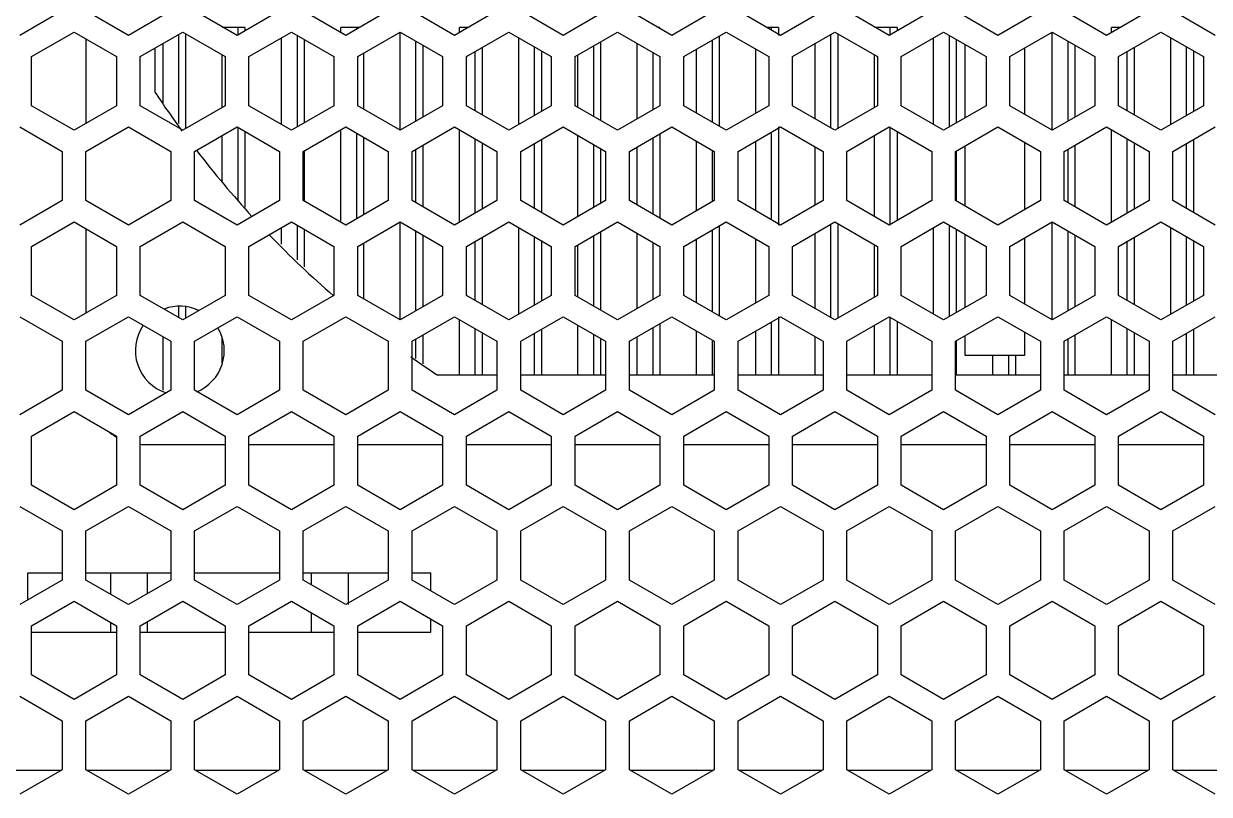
# Model space of a CAD drawing. Header units: millimetres. Extents: x 10297564 to 11610295, y -9287743 to -8409454.
# Drawn here: x 10532493 to 10533697, y -9096196 to -9095414 of the extents above; entities that cross this region are included whole.
import ezdxf

# ---------------------------------------------------------------- set-up
doc = ezdxf.new("R2010")
doc.units = ezdxf.units.MM
doc.header["$LTSCALE"] = 100
doc.layers.add('-0', color=7, linetype='Continuous')

# ---------------------------------------------------------------- blocks, each defined once
blk = doc.blocks.new('인버터 외형도')
at = {"layer": '-0', "linetype": 'Continuous'}
for p, q in [((122543.41, 39592.63), (122511.06, 39573.95)), ((122593.83, 39573.95), (122561.47, 39592.63)), ((122626.18, 39592.63), (122593.83, 39573.95)), ((122676.6, 39573.95), (122644.24, 39592.63)), ((122708.95, 39592.63), (122676.6, 39573.95)), ((122759.37, 39573.95), (122727.01, 39592.63)), ((122791.72, 39592.63), (122759.37, 39573.95)), ((122842.14, 39573.95), (122809.78, 39592.63)), ((122874.49, 39592.63), (122842.14, 39573.95)), ((122924.91, 39573.95), (122892.55, 39592.63)), ((122957.26, 39592.63), (122924.91, 39573.95)), ((123007.68, 39573.95), (122975.32, 39592.63)), ((123040.03, 39592.63), (123007.68, 39573.95)), ((123090.44, 39573.95), (123058.09, 39592.63)), ((123122.8, 39592.63), (123090.44, 39573.95)), ((123173.21, 39573.95), (123140.86, 39592.63)), ((123205.57, 39592.63), (123173.21, 39573.95)), ((123255.98, 39573.95), (123223.63, 39592.63)), ((123288.34, 39592.63), (123255.98, 39573.95)), ((123338.75, 39573.95), (123306.4, 39592.63)), ((123371.11, 39592.63), (123338.75, 39573.95)), ((123421.52, 39573.95), (123389.17, 39592.63)), ((122520.09, 39557.75), (122552.44, 39576.43)), ((122552.44, 39576.43), (122584.8, 39557.75)), ((122602.86, 39557.75), (122635.21, 39576.43)), ((122635.21, 39576.43), (122667.57, 39557.75)), ((122682.54, 39579.97), (122665.31, 39579.97)), ((122677.35, 39573.95), (122677.35, 39579.97)), ((122682.54, 39579.97), (122682.54, 39577.38)), ((122685.63, 39557.75), (122717.98, 39576.43)), ((122717.98, 39576.43), (122750.34, 39557.75)), ((122769.79, 39579.97), (122755.6, 39579.97)), ((122755.6, 39576.12), (122755.6, 39579.97)), ((122767.64, 39578.72), (122767.64, 39579.97)), ((122768.4, 39557.75), (122800.75, 39576.43)), ((122800.75, 39501.71), (122800.75, 39576.43)), ((122800.75, 39576.43), (122833.11, 39557.75)), ((122852.56, 39579.97), (122845.89, 39579.97)), ((122845.89, 39576.12), (122845.89, 39579.97)), ((122851.17, 39557.75), (122883.52, 39576.43)), ((122883.52, 39576.43), (122915.88, 39557.75)), ((122933.94, 39557.75), (122966.29, 39576.43)), ((122966.29, 39576.43), (122998.65, 39557.75)), ((122998.57, 39579.97), (122997.25, 39579.97)), ((123016.7, 39557.75), (123049.06, 39576.43)), ((123049.06, 39576.43), (123081.42, 39557.75)), ((123088.86, 39579.97), (123080.02, 39579.97)), ((123083.67, 39577.86), (123083.67, 39579.97)), ((123088.86, 39579.97), (123088.86, 39573.95)), ((123099.47, 39557.75), (123131.83, 39576.43)), ((123131.83, 39576.43), (123164.18, 39557.75)), ((123179.16, 39579.97), (123161.92, 39579.97)), ((123173.96, 39573.95), (123173.96, 39579.97)), ((123179.16, 39579.97), (123179.16, 39577.38)), ((123182.24, 39557.75), (123214.6, 39576.43)), ((123214.6, 39576.43), (123246.95, 39557.75)), ((123265.01, 39557.75), (123297.37, 39576.43)), ((123297.36, 39501.71), (123297.36, 39576.43)), ((123297.37, 39576.43), (123329.72, 39557.75)), ((123349.18, 39579.97), (123342.51, 39579.97)), ((123342.51, 39576.12), (123342.51, 39579.97)), ((123347.78, 39557.75), (123380.14, 39576.43)), ((123380.14, 39576.43), (123412.49, 39557.75)), ((122561.47, 39571.22), (122561.47, 39506.92)), ((122620.16, 39522.56), (122620.16, 39567.74)), ((122632.2, 39506.79), (122632.2, 39574.69)), ((122637.39, 39575.17), (122637.39, 39502.97)), ((122710.45, 39506.06), (122710.45, 39572.09)), ((122722.49, 39504.32), (122722.49, 39573.83)), ((122727.69, 39570.83), (122727.69, 39507.31)), ((122812.79, 39508.66), (122812.79, 39569.48)), ((122891.04, 39506.05), (122891.04, 39572.09)), ((122953.42, 39569), (122953.42, 39509.14)), ((122981.33, 39510.4), (122981.33, 39567.75)), ((123038.52, 39507.79), (123038.52, 39570.35)), ((123043.72, 39573.35), (123043.72, 39504.79)), ((123116.78, 39510.4), (123116.78, 39567.74)), ((123128.82, 39503.45), (123128.82, 39574.69)), ((123134.01, 39575.17), (123134.01, 39502.97)), ((123207.07, 39506.06), (123207.07, 39572.09)), ((123219.11, 39504.32), (123219.11, 39573.83)), ((123224.31, 39570.83), (123224.31, 39507.31)), ((123231.15, 39511.27), (123231.15, 39566.87)), ((123309.4, 39508.66), (123309.4, 39569.48)), ((123387.66, 39506.05), (123387.66, 39572.09)), ((122520.09, 39520.39), (122520.09, 39557.75)), ((122584.8, 39557.75), (122584.8, 39520.39)), ((122602.86, 39520.39), (122602.86, 39557.75)), ((122614.14, 39530.43), (122614.14, 39564.27)), ((122665.31, 39519.08), (122665.31, 39559.06)), ((122667.57, 39557.75), (122667.57, 39520.39)), ((122685.63, 39520.39), (122685.63, 39557.75)), ((122750.34, 39557.75), (122750.34, 39520.39)), ((122768.4, 39520.39), (122768.4, 39557.75)), ((122772.84, 39560.31), (122772.84, 39517.83)), ((122817.98, 39566.48), (122817.98, 39511.66)), ((122833.11, 39557.75), (122833.11, 39520.39)), ((122851.17, 39520.39), (122851.17, 39557.75)), ((122857.93, 39516.48), (122857.93, 39561.66)), ((122863.13, 39564.66), (122863.13, 39513.48)), ((122903.08, 39513), (122903.08, 39565.14)), ((122908.28, 39562.14), (122908.28, 39516)), ((122915.88, 39557.75), (122915.88, 39520.39)), ((122933.94, 39520.39), (122933.94, 39557.75)), ((122936.19, 39519.09), (122936.19, 39559.05)), ((122948.23, 39512.14), (122948.23, 39566)), ((122993.38, 39517.35), (122993.38, 39560.79)), ((122998.65, 39557.75), (122998.65, 39520.39)), ((123016.7, 39520.39), (123016.7, 39557.75)), ((123026.48, 39514.75), (123026.48, 39563.4)), ((123071.63, 39514.74), (123071.63, 39563.4)), ((123081.42, 39557.75), (123081.42, 39520.39)), ((123099.47, 39520.39), (123099.47, 39557.75)), ((123161.92, 39519.08), (123161.92, 39559.06)), ((123164.18, 39557.75), (123164.18, 39520.39)), ((123182.24, 39520.39), (123182.24, 39557.75)), ((123246.95, 39557.75), (123246.95, 39520.39)), ((123265.01, 39520.39), (123265.01, 39557.75)), ((123276.3, 39564.27), (123276.3, 39513.87)), ((123314.6, 39566.48), (123314.6, 39511.66)), ((123329.72, 39557.75), (123329.72, 39520.39)), ((123347.78, 39520.39), (123347.78, 39557.75)), ((123354.55, 39516.48), (123354.55, 39561.66)), ((123359.75, 39564.66), (123359.75, 39513.48)), ((123399.7, 39513), (123399.7, 39565.14)), ((123404.89, 39562.14), (123404.89, 39516)), ((123412.49, 39557.75), (123412.49, 39520.39)), ((122552.44, 39501.71), (122520.09, 39520.39)), ((122584.8, 39520.39), (122552.44, 39501.71)), ((122635.21, 39501.71), (122602.86, 39520.39)), ((122667.57, 39520.39), (122635.21, 39501.71)), ((122717.98, 39501.71), (122685.63, 39520.39)), ((122750.34, 39520.39), (122717.98, 39501.71)), ((122800.75, 39501.71), (122768.4, 39520.39)), ((122833.11, 39520.39), (122800.75, 39501.71)), ((122883.52, 39501.71), (122851.17, 39520.39)), ((122915.88, 39520.39), (122883.52, 39501.71)), ((122966.29, 39501.71), (122933.94, 39520.39)), ((122998.65, 39520.39), (122966.29, 39501.71)), ((123049.06, 39501.71), (123016.7, 39520.39)), ((123081.42, 39520.39), (123049.06, 39501.71)), ((123131.83, 39501.71), (123099.47, 39520.39)), ((123164.18, 39520.39), (123131.83, 39501.71)), ((123214.6, 39501.71), (123182.24, 39520.39)), ((123246.95, 39520.39), (123214.6, 39501.71)), ((123297.37, 39501.71), (123265.01, 39520.39)), ((123329.72, 39520.39), (123297.37, 39501.71)), ((123380.14, 39501.71), (123347.78, 39520.39)), ((123412.49, 39520.39), (123380.14, 39501.71)), ((122511.06, 39504.2), (122543.41, 39485.52)), ((122561.47, 39485.52), (122593.83, 39504.2)), ((122593.83, 39504.2), (122626.18, 39485.52)), ((122644.24, 39485.52), (122676.6, 39504.2)), ((122676.6, 39504.2), (122708.95, 39485.52)), ((122677.35, 39448.06), (122677.35, 39504.2)), ((122727.01, 39485.52), (122759.37, 39504.2)), ((122759.37, 39504.2), (122791.72, 39485.52)), ((122809.78, 39485.52), (122842.14, 39504.2)), ((122842.14, 39504.2), (122874.49, 39485.52)), ((122892.55, 39485.52), (122924.91, 39504.2)), ((122924.91, 39504.2), (122957.26, 39485.52)), ((122975.32, 39485.52), (123007.68, 39504.2)), ((123007.68, 39504.2), (123040.03, 39485.52)), ((123058.09, 39485.52), (123090.44, 39504.2)), ((123088.86, 39504.2), (123088.86, 39429.48)), ((123090.44, 39504.2), (123122.8, 39485.52)), ((123140.86, 39485.52), (123173.21, 39504.2)), ((123173.21, 39504.2), (123205.57, 39485.52)), ((123173.96, 39429.48), (123173.96, 39504.2)), ((123223.63, 39485.52), (123255.98, 39504.2)), ((123255.98, 39504.2), (123288.34, 39485.52)), ((123306.4, 39485.52), (123338.75, 39504.2)), ((123338.75, 39504.2), (123371.11, 39485.52)), ((123389.17, 39485.52), (123421.52, 39504.2)), ((122665.31, 39462.39), (122665.31, 39497.68)), ((122682.54, 39500.76), (122682.54, 39442.87)), ((122755.6, 39431.65), (122755.6, 39502.02)), ((122767.64, 39434.25), (122767.64, 39499.42)), ((122772.84, 39496.42), (122772.84, 39437.25)), ((122845.89, 39431.64), (122845.89, 39502.03)), ((122857.93, 39438.6), (122857.93, 39495.08)), ((122908.28, 39494.6), (122908.28, 39439.08)), ((122936.19, 39435.99), (122936.19, 39497.68)), ((122993.38, 39437.73), (122993.38, 39495.94)), ((122998.57, 39498.94), (122998.57, 39434.73)), ((123083.67, 39433.39), (123083.67, 39500.28)), ((123161.92, 39435.99), (123161.92, 39497.68)), ((123179.16, 39500.76), (123179.16, 39432.91)), ((123342.51, 39431.64), (123342.51, 39502.03)), ((123354.55, 39438.6), (123354.55, 39495.08)), ((123404.89, 39494.6), (123404.89, 39439.08)), ((122543.41, 39485.52), (122543.41, 39448.16)), ((122561.47, 39448.16), (122561.47, 39485.52)), ((122626.18, 39485.52), (122626.18, 39448.16)), ((122644.24, 39448.16), (122644.24, 39485.52)), ((122708.95, 39485.52), (122708.95, 39448.16)), ((122727.01, 39448.16), (122727.01, 39485.52)), ((122727.69, 39485.52), (122727.69, 39448.16)), ((122791.72, 39485.52), (122791.72, 39448.16)), ((122809.78, 39448.16), (122809.78, 39485.52)), ((122812.79, 39446.42), (122812.79, 39487.25)), ((122817.98, 39490.25), (122817.98, 39443.42)), ((122863.13, 39492.08), (122863.13, 39441.6)), ((122874.49, 39485.52), (122874.49, 39448.16)), ((122892.55, 39448.16), (122892.55, 39485.52)), ((122903.08, 39442.08), (122903.08, 39491.6)), ((122948.23, 39442.94), (122948.23, 39490.73)), ((122953.42, 39487.73), (122953.42, 39445.94)), ((122957.26, 39485.52), (122957.26, 39448.16)), ((122975.32, 39448.16), (122975.32, 39485.52)), ((122981.33, 39444.68), (122981.33, 39488.99)), ((123026.48, 39440.33), (123026.48, 39493.34)), ((123038.52, 39448.16), (123038.52, 39485.52)), ((123040.03, 39485.52), (123040.03, 39448.16)), ((123058.09, 39448.16), (123058.09, 39485.52)), ((123071.63, 39440.34), (123071.63, 39493.33)), ((123116.78, 39444.68), (123116.78, 39488.99)), ((123122.8, 39485.52), (123122.8, 39448.16)), ((123140.86, 39448.16), (123140.86, 39485.52)), ((123205.57, 39485.52), (123205.57, 39448.16)), ((123223.63, 39448.16), (123223.63, 39485.52)), ((123224.31, 39485.52), (123224.31, 39448.16)), ((123231.15, 39443.81), (123231.15, 39489.86)), ((123276.3, 39492.47), (123276.3, 39441.2)), ((123288.34, 39485.52), (123288.34, 39448.16)), ((123306.4, 39448.16), (123306.4, 39485.52)), ((123309.4, 39446.42), (123309.4, 39487.25)), ((123314.6, 39490.25), (123314.6, 39443.42)), ((123359.75, 39492.08), (123359.75, 39441.6)), ((123371.11, 39485.52), (123371.11, 39448.16)), ((123389.17, 39448.16), (123389.17, 39485.52)), ((123399.7, 39442.08), (123399.7, 39491.6)), ((122543.41, 39448.16), (122511.06, 39429.48)), ((122593.83, 39429.48), (122561.47, 39448.16)), ((122626.18, 39448.16), (122593.83, 39429.48)), ((122676.6, 39429.48), (122644.24, 39448.16)), ((122708.95, 39448.16), (122676.6, 39429.48)), ((122759.37, 39429.48), (122727.01, 39448.16)), ((122791.72, 39448.16), (122759.37, 39429.48)), ((122842.14, 39429.48), (122809.78, 39448.16)), ((122874.49, 39448.16), (122842.14, 39429.48)), ((122924.91, 39429.48), (122892.55, 39448.16)), ((122957.26, 39448.16), (122924.91, 39429.48)), ((123007.68, 39429.48), (122975.32, 39448.16)), ((123040.03, 39448.16), (123007.68, 39429.48)), ((123090.44, 39429.48), (123058.09, 39448.16)), ((123122.8, 39448.16), (123090.44, 39429.48)), ((123173.21, 39429.48), (123140.86, 39448.16)), ((123205.57, 39448.16), (123173.21, 39429.48)), ((123255.98, 39429.48), (123223.63, 39448.16)), ((123288.34, 39448.16), (123255.98, 39429.48)), ((123338.75, 39429.48), (123306.4, 39448.16)), ((123371.11, 39448.16), (123338.75, 39429.48)), ((123421.52, 39429.48), (123389.17, 39448.16)), ((122520.09, 39413.28), (122552.44, 39431.96)), ((122552.44, 39431.96), (122584.8, 39413.28)), ((122602.86, 39413.28), (122635.21, 39431.96)), ((122635.21, 39431.96), (122667.57, 39413.28)), ((122685.63, 39413.28), (122717.98, 39431.96)), ((122717.98, 39431.96), (122750.34, 39413.28)), ((122768.4, 39413.28), (122800.75, 39431.96)), ((122800.75, 39357.24), (122800.75, 39431.96)), ((122800.75, 39431.96), (122833.11, 39413.28)), ((122851.17, 39413.28), (122883.52, 39431.96)), ((122883.52, 39431.96), (122915.88, 39413.28)), ((122933.94, 39413.28), (122966.29, 39431.96)), ((122966.29, 39431.96), (122998.65, 39413.28)), ((123016.7, 39413.28), (123049.06, 39431.96)), ((123049.06, 39431.96), (123081.42, 39413.28)), ((123099.47, 39413.28), (123131.83, 39431.96)), ((123131.83, 39431.96), (123164.18, 39413.28)), ((123182.24, 39413.28), (123214.6, 39431.96)), ((123214.6, 39431.96), (123246.95, 39413.28)), ((123265.01, 39413.28), (123297.37, 39431.96)), ((123297.36, 39357.24), (123297.36, 39431.96)), ((123297.37, 39431.96), (123329.72, 39413.28)), ((123347.78, 39413.28), (123380.14, 39431.96)), ((123380.14, 39431.96), (123412.49, 39413.28)), ((122561.47, 39426.75), (122561.47, 39362.45)), ((122710.45, 39414.96), (122710.45, 39427.61)), ((122722.49, 39402.92), (122722.49, 39429.36)), ((122727.69, 39426.36), (122727.69, 39397.72)), ((122812.79, 39364.19), (122812.79, 39425.01)), ((122891.04, 39361.58), (122891.04, 39427.62)), ((122953.42, 39424.53), (122953.42, 39364.67)), ((122981.33, 39365.93), (122981.33, 39423.28)), ((123038.52, 39363.32), (123038.52, 39425.88)), ((123043.72, 39428.88), (123043.72, 39360.32)), ((123116.78, 39365.93), (123116.78, 39423.27)), ((123128.82, 39358.98), (123128.82, 39430.22)), ((123134.01, 39430.7), (123134.01, 39358.5)), ((123207.07, 39361.59), (123207.07, 39427.61)), ((123219.11, 39359.84), (123219.11, 39429.36)), ((123224.31, 39426.36), (123224.31, 39362.84)), ((123231.15, 39366.8), (123231.15, 39422.4)), ((123309.4, 39364.19), (123309.4, 39425.01)), ((123387.66, 39361.58), (123387.66, 39427.62)), ((122520.09, 39375.92), (122520.09, 39413.28)), ((122584.8, 39413.28), (122584.8, 39375.92)), ((122602.86, 39375.92), (122602.86, 39413.28)), ((122667.57, 39413.28), (122667.57, 39375.92)), ((122685.63, 39375.92), (122685.63, 39413.28)), ((122750.34, 39413.28), (122750.34, 39375.92)), ((122768.4, 39375.92), (122768.4, 39413.28)), ((122772.84, 39415.84), (122772.84, 39373.36)), ((122817.98, 39422.01), (122817.98, 39367.19)), ((122833.11, 39413.28), (122833.11, 39375.92)), ((122851.17, 39375.92), (122851.17, 39413.28)), ((122857.93, 39372.01), (122857.93, 39417.19)), ((122863.13, 39420.19), (122863.13, 39369.01)), ((122903.08, 39368.53), (122903.08, 39420.67)), ((122908.28, 39417.67), (122908.28, 39371.53)), ((122915.88, 39413.28), (122915.88, 39375.92)), ((122933.94, 39375.92), (122933.94, 39413.28)), ((122936.19, 39374.62), (122936.19, 39414.58)), ((122948.23, 39367.67), (122948.23, 39421.53)), ((122993.38, 39372.88), (122993.38, 39416.32)), ((122998.65, 39413.28), (122998.65, 39375.92)), ((123016.7, 39375.92), (123016.7, 39413.28)), ((123026.48, 39370.28), (123026.48, 39418.93)), ((123071.63, 39370.27), (123071.63, 39418.93)), ((123081.42, 39413.28), (123081.42, 39375.92)), ((123099.47, 39375.92), (123099.47, 39413.28)), ((123161.92, 39374.61), (123161.92, 39414.59)), ((123164.18, 39413.28), (123164.18, 39375.92)), ((123182.24, 39375.92), (123182.24, 39413.28)), ((123246.95, 39413.28), (123246.95, 39375.92)), ((123265.01, 39375.92), (123265.01, 39413.28)), ((123276.3, 39419.8), (123276.3, 39369.4)), ((123314.6, 39422.01), (123314.6, 39367.19)), ((123329.72, 39413.28), (123329.72, 39375.92)), ((123347.78, 39375.92), (123347.78, 39413.28)), ((123354.55, 39372.01), (123354.55, 39417.19)), ((123359.75, 39420.19), (123359.75, 39369.01)), ((123399.7, 39368.53), (123399.7, 39420.67)), ((123404.89, 39417.67), (123404.89, 39371.53)), ((123412.49, 39413.28), (123412.49, 39375.92)), ((122552.44, 39357.24), (122520.09, 39375.92)), ((122584.8, 39375.92), (122552.44, 39357.24)), ((122635.21, 39357.24), (122602.86, 39375.92)), ((122667.57, 39375.92), (122635.21, 39357.24)), ((122717.98, 39357.24), (122685.63, 39375.92)), ((122750.34, 39375.92), (122717.98, 39357.24)), ((122800.75, 39357.24), (122768.4, 39375.92)), ((122833.11, 39375.92), (122800.75, 39357.24)), ((122883.52, 39357.24), (122851.17, 39375.92)), ((122915.88, 39375.92), (122883.52, 39357.24)), ((122966.29, 39357.24), (122933.94, 39375.92)), ((122998.65, 39375.92), (122966.29, 39357.24)), ((123049.06, 39357.24), (123016.7, 39375.92)), ((123081.42, 39375.92), (123049.06, 39357.24)), ((123131.83, 39357.24), (123099.47, 39375.92)), ((123164.18, 39375.92), (123131.83, 39357.24)), ((123214.6, 39357.24), (123182.24, 39375.92)), ((123246.95, 39375.92), (123214.6, 39357.24)), ((123297.37, 39357.24), (123265.01, 39375.92)), ((123329.72, 39375.92), (123297.37, 39357.24)), ((123380.14, 39357.24), (123347.78, 39375.92)), ((123412.49, 39375.92), (123380.14, 39357.24)), ((122511.06, 39359.73), (122543.41, 39341.05)), ((122561.47, 39341.05), (122593.83, 39359.73)), ((122593.83, 39359.73), (122626.18, 39341.05)), ((122632.2, 39358.98), (122632.2, 39367.77)), ((122637.39, 39367.77), (122637.39, 39358.5)), ((122644.24, 39341.05), (122676.6, 39359.73)), ((122676.6, 39359.73), (122708.95, 39341.05)), ((122727.01, 39341.05), (122759.37, 39359.73)), ((122759.37, 39359.73), (122791.72, 39341.05)), ((122809.78, 39341.05), (122842.14, 39359.73)), ((122842.14, 39359.73), (122874.49, 39341.05)), ((122892.55, 39341.05), (122924.91, 39359.73)), ((122924.91, 39359.73), (122957.26, 39341.05)), ((122975.32, 39341.05), (123007.68, 39359.73)), ((123007.68, 39359.73), (123040.03, 39341.05)), ((123058.09, 39341.05), (123090.44, 39359.73)), ((123088.86, 39359.73), (123088.86, 39315.1)), ((123090.44, 39359.73), (123122.8, 39341.05)), ((123140.86, 39341.05), (123173.21, 39359.73)), ((123173.21, 39359.73), (123205.57, 39341.05)), ((123173.96, 39315.1), (123173.96, 39359.73)), ((123223.63, 39341.05), (123255.98, 39359.73)), ((123255.98, 39359.73), (123288.34, 39341.05)), ((123306.4, 39341.05), (123338.75, 39359.73)), ((123338.75, 39359.73), (123371.11, 39341.05)), ((123389.17, 39341.05), (123421.52, 39359.73)), ((122845.89, 39315.1), (122845.89, 39357.56)), ((122857.93, 39315.1), (122857.93, 39350.61)), ((122908.28, 39350.13), (122908.28, 39315.1)), ((122936.19, 39315.1), (122936.19, 39353.21)), ((122993.38, 39315.1), (122993.38, 39351.47)), ((122998.57, 39354.47), (122998.57, 39315.1)), ((123083.67, 39315.1), (123083.67, 39355.81)), ((123161.92, 39315.1), (123161.92, 39353.21)), ((123179.16, 39356.29), (123179.16, 39315.1)), ((123342.51, 39315.1), (123342.51, 39357.56)), ((123354.55, 39315.1), (123354.55, 39350.61)), ((123404.89, 39350.13), (123404.89, 39315.1)), ((122543.41, 39341.05), (122543.41, 39303.69)), ((122561.47, 39303.69), (122561.47, 39341.05)), ((122620.16, 39303.69), (122620.16, 39344.52)), ((122626.18, 39341.05), (122626.18, 39303.69)), ((122644.24, 39303.69), (122644.24, 39341.05)), ((122665.31, 39324.38), (122665.31, 39343.45)), ((122708.95, 39341.05), (122708.95, 39303.69)), ((122727.01, 39303.69), (122727.01, 39341.05)), ((122791.72, 39341.05), (122791.72, 39303.69)), ((122809.78, 39303.69), (122809.78, 39341.05)), ((122812.79, 39327.85), (122812.79, 39342.78)), ((122817.98, 39345.78), (122817.98, 39323.88)), ((122863.13, 39347.61), (122863.13, 39315.1)), ((122874.49, 39341.05), (122874.49, 39303.69)), ((122892.55, 39303.69), (122892.55, 39341.05)), ((122903.08, 39315.1), (122903.08, 39347.13)), ((122948.23, 39315.1), (122948.23, 39346.26)), ((122953.42, 39343.26), (122953.42, 39315.1)), ((122957.26, 39341.05), (122957.26, 39303.69)), ((122975.32, 39303.69), (122975.32, 39341.05)), ((122981.33, 39315.1), (122981.33, 39344.52)), ((123026.48, 39315.1), (123026.48, 39348.87)), ((123038.52, 39315.1), (123038.52, 39341.05)), ((123040.03, 39341.05), (123040.03, 39303.69)), ((123058.09, 39303.69), (123058.09, 39341.05)), ((123071.63, 39315.1), (123071.63, 39348.86)), ((123116.78, 39315.1), (123116.78, 39344.52)), ((123122.8, 39341.05), (123122.8, 39303.69)), ((123140.86, 39303.69), (123140.86, 39341.05)), ((123205.57, 39341.05), (123205.57, 39303.69)), ((123223.63, 39303.69), (123223.63, 39341.05)), ((123224.31, 39341.05), (123224.31, 39315.1)), ((123231.15, 39330.15), (123231.15, 39345.39)), ((123276.3, 39348), (123276.3, 39330.15)), ((123288.34, 39341.05), (123288.34, 39303.69)), ((123306.4, 39303.69), (123306.4, 39341.05)), ((123309.4, 39315.1), (123309.4, 39342.78)), ((123314.6, 39345.78), (123314.6, 39315.1)), ((123359.75, 39347.61), (123359.75, 39315.1)), ((123371.11, 39341.05), (123371.11, 39303.69)), ((123389.17, 39303.69), (123389.17, 39341.05)), ((123399.7, 39315.1), (123399.7, 39347.13)), ((123276.3, 39330.15), (123231.15, 39330.15)), ((123252.22, 39315.1), (123252.22, 39330.15)), ((123264.26, 39315.1), (123264.26, 39330.15)), ((123269.45, 39330.15), (123269.45, 39315.1)), ((122874.49, 39315.1), (122829.48, 39315.1)), ((122957.26, 39315.1), (122892.55, 39315.1)), ((123040.03, 39315.1), (122975.32, 39315.1)), ((123122.8, 39315.1), (123058.09, 39315.1)), ((123205.57, 39315.1), (123140.86, 39315.1)), ((123288.34, 39315.1), (123223.63, 39315.1)), ((123371.11, 39315.1), (123306.4, 39315.1)), ((123453.88, 39315.1), (123389.17, 39315.1)), ((122543.41, 39303.69), (122511.06, 39285.01)), ((122593.83, 39285.01), (122561.47, 39303.69)), ((122626.18, 39303.69), (122593.83, 39285.01)), ((122676.6, 39285.01), (122644.24, 39303.69)), ((122708.95, 39303.69), (122676.6, 39285.01)), ((122759.37, 39285.01), (122727.01, 39303.69)), ((122791.72, 39303.69), (122759.37, 39285.01)), ((122842.14, 39285.01), (122809.78, 39303.69)), ((122874.49, 39303.69), (122842.14, 39285.01)), ((122924.91, 39285.01), (122892.55, 39303.69)), ((122957.26, 39303.69), (122924.91, 39285.01)), ((123007.68, 39285.01), (122975.32, 39303.69)), ((123040.03, 39303.69), (123007.68, 39285.01)), ((123090.44, 39285.01), (123058.09, 39303.69)), ((123122.8, 39303.69), (123090.44, 39285.01)), ((123173.21, 39285.01), (123140.86, 39303.69)), ((123205.57, 39303.69), (123173.21, 39285.01)), ((123255.98, 39285.01), (123223.63, 39303.69)), ((123288.34, 39303.69), (123255.98, 39285.01)), ((123338.75, 39285.01), (123306.4, 39303.69)), ((123371.11, 39303.69), (123338.75, 39285.01)), ((123421.52, 39285.01), (123389.17, 39303.69)), ((122520.09, 39268.81), (122552.44, 39287.49)), ((122552.44, 39287.49), (122584.8, 39268.81)), ((122602.86, 39268.81), (122635.21, 39287.49)), ((122635.21, 39287.49), (122667.57, 39268.81)), ((122685.63, 39268.81), (122717.98, 39287.49)), ((122717.98, 39287.49), (122750.34, 39268.81)), ((122768.4, 39268.81), (122800.75, 39287.49)), ((122800.75, 39287.49), (122833.11, 39268.81)), ((122851.17, 39268.81), (122883.52, 39287.49)), ((122883.52, 39287.49), (122915.88, 39268.81)), ((122933.94, 39268.81), (122966.29, 39287.49)), ((122966.29, 39287.49), (122998.65, 39268.81)), ((123016.7, 39268.81), (123049.06, 39287.49)), ((123049.06, 39287.49), (123081.42, 39268.81)), ((123099.47, 39268.81), (123131.83, 39287.49)), ((123131.83, 39287.49), (123164.18, 39268.81)), ((123182.24, 39268.81), (123214.6, 39287.49)), ((123214.6, 39287.49), (123246.95, 39268.81)), ((123265.01, 39268.81), (123297.37, 39287.49)), ((123297.37, 39287.49), (123329.72, 39268.81)), ((123347.78, 39268.81), (123380.14, 39287.49)), ((123380.14, 39287.49), (123412.49, 39268.81)), ((122520.09, 39231.45), (122520.09, 39268.81)), ((122584.8, 39268.81), (122584.8, 39231.45)), ((122602.86, 39231.45), (122602.86, 39268.81)), ((122667.57, 39268.81), (122667.57, 39231.45)), ((122685.63, 39231.45), (122685.63, 39268.81)), ((122750.34, 39268.81), (122750.34, 39231.45)), ((122768.4, 39231.45), (122768.4, 39268.81)), ((122833.11, 39268.81), (122833.11, 39231.45)), ((122851.17, 39231.45), (122851.17, 39268.81)), ((122915.88, 39268.81), (122915.88, 39231.45)), ((122933.94, 39231.45), (122933.94, 39268.81)), ((122998.65, 39268.81), (122998.65, 39231.45)), ((123016.7, 39231.45), (123016.7, 39268.81)), ((123081.42, 39268.81), (123081.42, 39231.45)), ((123099.47, 39231.45), (123099.47, 39268.81)), ((123164.18, 39268.81), (123164.18, 39231.45)), ((123182.24, 39231.45), (123182.24, 39268.81)), ((123246.95, 39268.81), (123246.95, 39231.45)), ((123265.01, 39231.45), (123265.01, 39268.81)), ((123329.72, 39268.81), (123329.72, 39231.45)), ((123347.78, 39231.45), (123347.78, 39268.81)), ((123412.49, 39268.81), (123412.49, 39231.45)), ((122606.62, 39262.43), (122667.57, 39262.43)), ((122685.63, 39262.43), (122750.34, 39262.43)), ((122768.4, 39262.43), (122833.11, 39262.43)), ((122851.17, 39262.43), (122915.88, 39262.43)), ((122933.94, 39262.43), (122998.65, 39262.43)), ((123016.7, 39262.43), (123081.42, 39262.43)), ((123099.47, 39262.43), (123164.18, 39262.43)), ((123182.24, 39262.43), (123246.95, 39262.43)), ((123265.01, 39262.43), (123329.72, 39262.43)), ((123347.78, 39262.43), (123412.49, 39262.43)), ((122552.44, 39212.77), (122520.09, 39231.45)), ((122584.8, 39231.45), (122552.44, 39212.77)), ((122635.21, 39212.77), (122602.86, 39231.45)), ((122667.57, 39231.45), (122635.21, 39212.77)), ((122717.98, 39212.77), (122685.63, 39231.45)), ((122750.34, 39231.45), (122717.98, 39212.77)), ((122800.75, 39212.77), (122768.4, 39231.45)), ((122833.11, 39231.45), (122800.75, 39212.77)), ((122883.52, 39212.77), (122851.17, 39231.45)), ((122915.88, 39231.45), (122883.52, 39212.77)), ((122966.29, 39212.77), (122933.94, 39231.45)), ((122998.65, 39231.45), (122966.29, 39212.77)), ((123049.06, 39212.77), (123016.7, 39231.45)), ((123081.42, 39231.45), (123049.06, 39212.77)), ((123131.83, 39212.77), (123099.47, 39231.45)), ((123164.18, 39231.45), (123131.83, 39212.77)), ((123214.6, 39212.77), (123182.24, 39231.45)), ((123246.95, 39231.45), (123214.6, 39212.77)), ((123297.37, 39212.77), (123265.01, 39231.45)), ((123329.72, 39231.45), (123297.37, 39212.77)), ((123380.14, 39212.77), (123347.78, 39231.45)), ((123412.49, 39231.45), (123380.14, 39212.77)), ((122511.06, 39215.26), (122543.41, 39196.58)), ((122561.47, 39196.58), (122593.83, 39215.26)), ((122593.83, 39215.26), (122626.18, 39196.58)), ((122644.24, 39196.58), (122676.6, 39215.26)), ((122676.6, 39215.26), (122708.95, 39196.58)), ((122727.01, 39196.58), (122759.37, 39215.26)), ((122759.37, 39215.26), (122791.72, 39196.58)), ((122809.78, 39196.58), (122842.14, 39215.26)), ((122842.14, 39215.26), (122874.49, 39196.58)), ((122892.55, 39196.58), (122924.91, 39215.26)), ((122924.91, 39215.26), (122957.26, 39196.58)), ((122975.32, 39196.58), (123007.68, 39215.26)), ((123007.68, 39215.26), (123040.03, 39196.58)), ((123058.09, 39196.58), (123090.44, 39215.26)), ((123090.44, 39215.26), (123122.8, 39196.58)), ((123140.86, 39196.58), (123173.21, 39215.26)), ((123173.21, 39215.26), (123205.57, 39196.58)), ((123223.63, 39196.58), (123255.98, 39215.26)), ((123255.98, 39215.26), (123288.34, 39196.58)), ((123306.4, 39196.58), (123338.75, 39215.26)), ((123338.75, 39215.26), (123371.11, 39196.58)), ((123389.17, 39196.58), (123421.52, 39215.26)), ((122543.41, 39196.58), (122543.41, 39159.22)), ((122561.47, 39159.22), (122561.47, 39196.58)), ((122626.18, 39196.58), (122626.18, 39159.22)), ((122644.24, 39159.22), (122644.24, 39196.58)), ((122708.95, 39196.58), (122708.95, 39159.22)), ((122727.01, 39159.22), (122727.01, 39196.58)), ((122791.72, 39196.58), (122791.72, 39159.22)), ((122809.78, 39159.22), (122809.78, 39196.58)), ((122874.49, 39196.58), (122874.49, 39159.22)), ((122892.55, 39159.22), (122892.55, 39196.58)), ((122957.26, 39196.58), (122957.26, 39159.22)), ((122975.32, 39159.22), (122975.32, 39196.58)), ((123040.03, 39196.58), (123040.03, 39159.22)), ((123058.09, 39159.22), (123058.09, 39196.58)), ((123122.8, 39196.58), (123122.8, 39159.22)), ((123140.86, 39159.22), (123140.86, 39196.58)), ((123205.57, 39196.58), (123205.57, 39159.22)), ((123223.63, 39159.22), (123223.63, 39196.58)), ((123288.34, 39196.58), (123288.34, 39159.22)), ((123306.4, 39159.22), (123306.4, 39196.58)), ((123371.11, 39196.58), (123371.11, 39159.22)), ((123389.17, 39159.22), (123389.17, 39196.58)), ((122517.09, 39164.61), (122543.41, 39164.61)), ((122517.09, 39144.02), (122517.09, 39164.61)), ((122561.47, 39164.61), (122626.18, 39164.61)), ((122580.05, 39164.61), (122580.05, 39148.49)), ((122608.07, 39164.61), (122608.07, 39148.76)), ((122644.24, 39164.61), (122708.95, 39164.61)), ((122727.01, 39164.61), (122791.72, 39164.61)), ((122733.09, 39164.61), (122733.09, 39155.71)), ((122761.1, 39164.61), (122761.1, 39140.53)), ((122809.78, 39164.61), (122824.06, 39164.61)), ((122824.06, 39150.97), (122824.06, 39164.61)), ((122543.41, 39159.22), (122511.06, 39140.53)), ((122593.83, 39140.53), (122561.47, 39159.22)), ((122626.18, 39159.22), (122593.83, 39140.53)), ((122676.6, 39140.53), (122644.24, 39159.22)), ((122708.95, 39159.22), (122676.6, 39140.53)), ((122759.37, 39140.53), (122727.01, 39159.22)), ((122791.72, 39159.22), (122759.37, 39140.53)), ((122842.14, 39140.53), (122809.78, 39159.22)), ((122874.49, 39159.22), (122842.14, 39140.53)), ((122924.91, 39140.53), (122892.55, 39159.22)), ((122957.26, 39159.22), (122924.91, 39140.53)), ((123007.68, 39140.53), (122975.32, 39159.22)), ((123040.03, 39159.22), (123007.68, 39140.53)), ((123090.44, 39140.53), (123058.09, 39159.22)), ((123122.8, 39159.22), (123090.44, 39140.53)), ((123173.21, 39140.53), (123140.86, 39159.22)), ((123205.57, 39159.22), (123173.21, 39140.53)), ((123255.98, 39140.53), (123223.63, 39159.22)), ((123288.34, 39159.22), (123255.98, 39140.53)), ((123338.75, 39140.53), (123306.4, 39159.22)), ((123371.11, 39159.22), (123338.75, 39140.53)), ((123421.52, 39140.53), (123389.17, 39159.22)), ((122520.09, 39124.34), (122552.44, 39143.02)), ((122552.44, 39143.02), (122584.8, 39124.34)), ((122602.86, 39124.34), (122635.21, 39143.02)), ((122635.21, 39143.02), (122667.57, 39124.34)), ((122685.63, 39124.34), (122717.98, 39143.02)), ((122717.98, 39143.02), (122750.34, 39124.34)), ((122768.4, 39124.34), (122800.75, 39143.02)), ((122800.75, 39143.02), (122833.11, 39124.34)), ((122851.17, 39124.34), (122883.52, 39143.02)), ((122883.52, 39143.02), (122915.88, 39124.34)), ((122933.94, 39124.34), (122966.29, 39143.02)), ((122966.29, 39143.02), (122998.65, 39124.34)), ((123016.7, 39124.34), (123049.06, 39143.02)), ((123049.06, 39143.02), (123081.42, 39124.34)), ((123099.47, 39124.34), (123131.83, 39143.02)), ((123131.83, 39143.02), (123164.18, 39124.34)), ((123182.24, 39124.34), (123214.6, 39143.02)), ((123214.6, 39143.02), (123246.95, 39124.34)), ((123265.01, 39124.34), (123297.37, 39143.02)), ((123297.37, 39143.02), (123329.72, 39124.34)), ((123347.78, 39124.34), (123380.14, 39143.02)), ((123380.14, 39143.02), (123412.49, 39124.34)), ((122733.09, 39134.3), (122733.09, 39119.47)), ((122520.09, 39086.98), (122520.09, 39124.34)), ((122580.05, 39127.08), (122580.05, 39119.47)), ((122584.8, 39124.34), (122584.8, 39086.98)), ((122602.86, 39086.98), (122602.86, 39124.34)), ((122608.07, 39127.35), (122608.07, 39119.47)), ((122667.57, 39124.34), (122667.57, 39086.98)), ((122685.63, 39086.98), (122685.63, 39124.34)), ((122750.34, 39124.34), (122750.34, 39086.98)), ((122768.4, 39086.98), (122768.4, 39124.34)), ((122824.06, 39119.47), (122824.06, 39129.56)), ((122833.11, 39124.34), (122833.11, 39086.98)), ((122851.17, 39086.98), (122851.17, 39124.34)), ((122915.88, 39124.34), (122915.88, 39086.98)), ((122933.94, 39086.98), (122933.94, 39124.34)), ((122998.65, 39124.34), (122998.65, 39086.98)), ((123016.7, 39086.98), (123016.7, 39124.34)), ((123081.42, 39124.34), (123081.42, 39086.98)), ((123099.47, 39086.98), (123099.47, 39124.34)), ((123164.18, 39124.34), (123164.18, 39086.98)), ((123182.24, 39086.98), (123182.24, 39124.34)), ((123246.95, 39124.34), (123246.95, 39086.98)), ((123265.01, 39086.98), (123265.01, 39124.34)), ((123329.72, 39124.34), (123329.72, 39086.98)), ((123347.78, 39086.98), (123347.78, 39124.34)), ((123412.49, 39124.34), (123412.49, 39086.98)), ((122520.09, 39119.47), (122584.8, 39119.47)), ((122602.86, 39119.47), (122667.57, 39119.47)), ((122685.63, 39119.47), (122750.34, 39119.47)), ((122768.4, 39119.47), (122824.06, 39119.47)), ((122552.44, 39068.3), (122520.09, 39086.98)), ((122584.8, 39086.98), (122552.44, 39068.3)), ((122635.21, 39068.3), (122602.86, 39086.98)), ((122667.57, 39086.98), (122635.21, 39068.3)), ((122717.98, 39068.3), (122685.63, 39086.98)), ((122750.34, 39086.98), (122717.98, 39068.3)), ((122800.75, 39068.3), (122768.4, 39086.98)), ((122833.11, 39086.98), (122800.75, 39068.3)), ((122883.52, 39068.3), (122851.17, 39086.98)), ((122915.88, 39086.98), (122883.52, 39068.3)), ((122966.29, 39068.3), (122933.94, 39086.98)), ((122998.65, 39086.98), (122966.29, 39068.3)), ((123049.06, 39068.3), (123016.7, 39086.98)), ((123081.42, 39086.98), (123049.06, 39068.3)), ((123131.83, 39068.3), (123099.47, 39086.98)), ((123164.18, 39086.98), (123131.83, 39068.3)), ((123214.6, 39068.3), (123182.24, 39086.98)), ((123246.95, 39086.98), (123214.6, 39068.3)), ((123297.37, 39068.3), (123265.01, 39086.98)), ((123329.72, 39086.98), (123297.37, 39068.3)), ((123380.14, 39068.3), (123347.78, 39086.98)), ((123412.49, 39086.98), (123380.14, 39068.3)), ((122511.06, 39070.79), (122543.41, 39052.11)), ((122561.47, 39052.11), (122593.83, 39070.79)), ((122593.83, 39070.79), (122626.18, 39052.11)), ((122644.24, 39052.11), (122676.6, 39070.79)), ((122676.6, 39070.79), (122708.95, 39052.11)), ((122727.01, 39052.11), (122759.37, 39070.79)), ((122759.37, 39070.79), (122791.72, 39052.11)), ((122809.78, 39052.11), (122842.14, 39070.79)), ((122842.14, 39070.79), (122874.49, 39052.11)), ((122892.55, 39052.11), (122924.91, 39070.79)), ((122924.91, 39070.79), (122957.26, 39052.11)), ((122975.32, 39052.11), (123007.68, 39070.79)), ((123007.68, 39070.79), (123040.03, 39052.11)), ((123058.09, 39052.11), (123090.44, 39070.79)), ((123090.44, 39070.79), (123122.8, 39052.11)), ((123140.86, 39052.11), (123173.21, 39070.79)), ((123173.21, 39070.79), (123205.57, 39052.11)), ((123223.63, 39052.11), (123255.98, 39070.79)), ((123255.98, 39070.79), (123288.34, 39052.11)), ((123306.4, 39052.11), (123338.75, 39070.79)), ((123338.75, 39070.79), (123371.11, 39052.11)), ((123389.17, 39052.11), (123421.52, 39070.79)), ((122543.41, 39052.11), (122543.41, 39014.74)), ((122561.47, 39014.74), (122561.47, 39052.11)), ((122626.18, 39052.11), (122626.18, 39014.74)), ((122644.24, 39014.74), (122644.24, 39052.11)), ((122708.95, 39052.11), (122708.95, 39014.74)), ((122727.01, 39014.74), (122727.01, 39052.11)), ((122791.72, 39052.11), (122791.72, 39014.74)), ((122809.78, 39014.74), (122809.78, 39052.11)), ((122874.49, 39052.11), (122874.49, 39014.74)), ((122892.55, 39014.74), (122892.55, 39052.11)), ((122957.26, 39052.11), (122957.26, 39014.74)), ((122975.32, 39014.74), (122975.32, 39052.11)), ((123040.03, 39052.11), (123040.03, 39014.74)), ((123058.09, 39014.74), (123058.09, 39052.11)), ((123122.8, 39052.11), (123122.8, 39014.74)), ((123140.86, 39014.74), (123140.86, 39052.11)), ((123205.57, 39052.11), (123205.57, 39014.74)), ((123223.63, 39014.74), (123223.63, 39052.11)), ((123288.34, 39052.11), (123288.34, 39014.74)), ((123306.4, 39014.74), (123306.4, 39052.11)), ((123371.11, 39052.11), (123371.11, 39014.74)), ((123389.17, 39014.74), (123389.17, 39052.11)), ((122542.34, 39014.12), (122479.78, 39014.12)), ((122543.41, 39014.74), (122511.06, 38996.06)), ((122593.83, 38996.06), (122561.47, 39014.74)), ((122625.11, 39014.12), (122562.55, 39014.12)), ((122626.18, 39014.74), (122593.83, 38996.06)), ((122676.6, 38996.06), (122644.24, 39014.74)), ((122707.88, 39014.12), (122645.32, 39014.12)), ((122708.95, 39014.74), (122676.6, 38996.06)), ((122759.37, 38996.06), (122727.01, 39014.74)), ((122790.65, 39014.12), (122728.09, 39014.12)), ((122791.72, 39014.74), (122759.37, 38996.06)), ((122842.14, 38996.06), (122809.78, 39014.74)), ((122873.42, 39014.12), (122810.86, 39014.12)), ((122874.49, 39014.74), (122842.14, 38996.06)), ((122924.91, 38996.06), (122892.55, 39014.74)), ((122956.18, 39014.12), (122893.63, 39014.12)), ((122957.26, 39014.74), (122924.91, 38996.06)), ((123007.68, 38996.06), (122975.32, 39014.74)), ((123038.95, 39014.12), (122976.4, 39014.12)), ((123040.03, 39014.74), (123007.68, 38996.06)), ((123090.44, 38996.06), (123058.09, 39014.74)), ((123121.72, 39014.12), (123059.17, 39014.12)), ((123122.8, 39014.74), (123090.44, 38996.06)), ((123173.21, 38996.06), (123140.86, 39014.74)), ((123204.49, 39014.12), (123141.94, 39014.12)), ((123205.57, 39014.74), (123173.21, 38996.06)), ((123255.98, 38996.06), (123223.63, 39014.74)), ((123287.26, 39014.12), (123224.7, 39014.12)), ((123288.34, 39014.74), (123255.98, 38996.06)), ((123338.75, 38996.06), (123306.4, 39014.74)), ((123370.03, 39014.12), (123307.47, 39014.12)), ((123371.11, 39014.74), (123338.75, 38996.06)), ((123421.52, 38996.06), (123389.17, 39014.74)), ((123452.8, 39014.12), (123390.24, 39014.12))]:
    blk.add_line(p, q, dxfattribs=at)
for centre, radius, start, end in [((123253.73, 39954.69), 767.5, 213.55731, 216.22649), ((123253.73, 39954.69), 767.5, 217.62953, 222.52888), ((123253.73, 39954.69), 767.5, 223.96346, 228.9858), ((122632.96, 39333.91), 33.86, 64.75139, 110.66277), ((122632.96, 39333.91), 33.86, 145.25769, 252), ((122632.96, 39333.91), 33.86, 292.26942, 30.91105), ((123253.73, 39954.69), 767.5, 234.58405, 236.44269), ((122606.62, 39307.58), 45.15, 230.61459, 240.92999), ((122606.62, 39307.58), 45.15, 265.18162, 270)]:
    blk.add_arc(centre, radius, start, end, dxfattribs=at)

msp = doc.modelspace()

# ---------------------------------------------------------------- block references
at = {"xscale": 1.333333333333333, "yscale": 1.333333333333333, "zscale": 1.333333333333333}
msp.add_blockref('인버터 외형도', (10369140.6, -9148191), dxfattribs=at)

doc.saveas('drawing.dxf')
